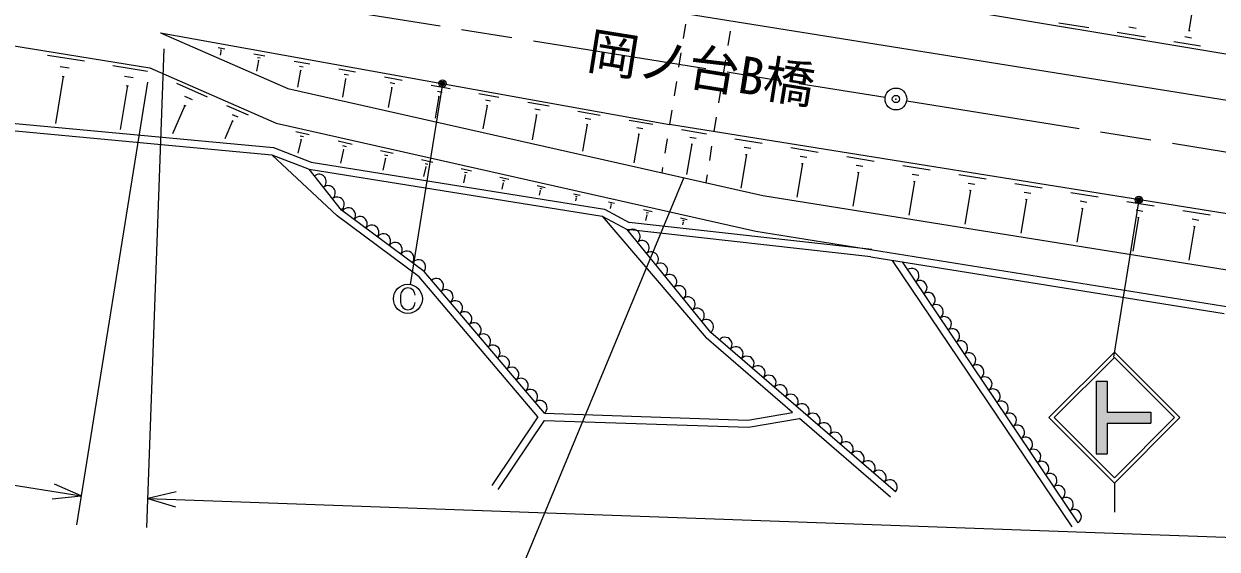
# Model space of a CAD drawing. Units: millimetres, scale not verified. Extents: x 0 to 700000, y -47500 to 447500.
# Drawn here: x 301185 to 383240, y 239504 to 275653 of the extents above; entities that cross this region are included whole.
import ezdxf
from ezdxf.enums import TextEntityAlignment as Align

# ---------------------------------------------------------------- set-up
doc = ezdxf.new("R2010")
doc.units = ezdxf.units.MM
doc.header["$LTSCALE"] = 1000
doc.header["$PDMODE"] = 32
doc.header["$PDSIZE"] = 500
doc.linetypes.add('CHAIN', pattern=[18.5, 12, -1.5, 3.5, -1.5])
doc.layers.add('作業ﾚｲﾔ1', color=7, linetype='Continuous', lineweight=25)
doc.layers.add('作業ﾚｲﾔ3', color=7, linetype='Continuous', lineweight=13)
doc.styles.add('ＭＳ ゴシック', font='')
doc.styles.get('ＭＳ ゴシック').set_extended_font_data('MS Gothic')

msp = doc.modelspace()

# ---------------------------------------------------------------- hatches: boundary and pattern name
at = {"layer": '作業ﾚｲﾔ1'}
msp.add_hatch(color=256, dxfattribs=at).paths.add_polyline_path([(374922, 251055), (375672, 251055), (375672, 248930), (378672, 248930), (378672, 248180), (375672, 248180), (375672, 246055), (374922, 246055)])

# ---------------------------------------------------------------- linework, layer by layer
for p, q in [((227859, 285787), (309847, 272635)), ((381323, 275197), (381684, 277388)), ((362230, 277195), (386891, 273089)), ((386392, 269977), (346798, 276329)), ((372354, 275734), (374426, 275393)), ((310584, 275042), (319327, 271196)), ((310584, 275042), (345578, 268726)), ((346687, 275637), (346529, 274650)), ((349748, 275146), (349590, 274159)), ((376368, 275073), (378316, 274753)), ((377178, 275440), (377665, 275360)), ((381266, 275206), (381380, 275187)), ((380259, 274433), (382087, 274132)), ((381020, 274777), (381477, 274702)), ((302819, 273509), (305363, 273101)), ((314544, 274017), (315000, 273937)), ((314732, 273749), (314688, 273502)), ((314695, 273873), (314809, 273853)), ((314718, 273752), (314746, 273747)), ((316998, 273584), (317754, 273451)), ((317248, 273345), (317437, 273312)), ((346370, 273663), (346212, 272675)), ((303671, 272720), (304307, 272618)), ((307296, 272791), (309693, 272406)), ((309847, 272635), (318542, 268810)), ((317309, 273140), (317179, 272406)), ((317285, 273144), (317333, 273135)), ((319769, 273095), (320853, 272903)), ((320216, 272457), (320011, 271298)), ((320128, 272752), (320399, 272704)), ((320182, 272463), (320249, 272451)), ((322835, 272553), (323991, 272349)), ((349431, 273172), (349273, 272184)), ((303887, 272033), (303368, 268794)), ((303808, 272046), (303967, 272020)), ((308099, 272047), (308698, 271951)), ((323311, 271874), (323087, 270606)), ((323218, 272188), (323506, 272137)), ((323275, 271880), (323347, 271867)), ((325974, 271999), (327202, 271782)), ((326380, 271611), (326687, 271557)), ((346054, 271688), (345895, 270701)), ((308302, 271400), (307817, 268377)), ((308227, 271412), (308377, 271388)), ((311670, 271560), (313781, 270631)), ((319327, 271196), (352002, 263847)), ((326479, 271277), (326236, 269898)), ((326441, 271284), (326518, 271270)), ((329946, 271395), (327753, 257720)), ((329186, 271432), (330488, 271202)), ((329617, 271020), (329942, 270963)), ((332473, 270852), (333852, 270608)), ((349115, 271197), (348956, 270210)), ((312261, 270039), (311399, 268080)), ((312195, 270068), (312327, 270010)), ((312229, 270684), (312757, 270451)), ((315124, 270041), (316609, 269387)), ((329722, 270666), (329459, 269173)), ((329681, 270673), (329763, 270658)), ((333041, 270040), (332757, 268432)), ((332930, 270415), (333274, 270355)), ((332998, 270048), (333084, 270033)), ((335838, 270257), (337296, 270000)), ((295972, 269237), (318342, 267141)), ((315517, 269424), (315889, 269261)), ((336438, 269400), (336133, 267672)), ((336320, 269796), (336685, 269732)), ((336393, 269408), (336484, 269392)), ((339282, 269649), (340820, 269378)), ((339791, 269163), (340175, 269095)), ((345737, 269713), (345578, 268726)), ((348798, 269222), (348639, 268235)), ((295790, 268751), (318226, 266649)), ((315540, 268971), (314999, 267741)), ((315493, 268992), (315586, 268951)), ((318542, 268810), (351529, 261391)), ((339915, 268745), (339588, 266895)), ((339867, 268753), (339963, 268736)), ((342807, 269027), (344427, 268741)), ((343343, 268515), (343748, 268443)), ((385172, 262374), (345578, 268726)), ((346415, 268390), (348118, 268089)), ((319894, 268250), (320804, 268045)), ((320247, 267693), (320034, 266748)), ((320184, 267946), (320412, 267895)), ((320218, 267699), (320275, 267687)), ((322789, 267599), (323764, 267380)), ((343474, 268074), (343125, 266099)), ((343423, 268083), (343524, 268065)), ((345420, 267738), (345262, 266751)), ((346978, 267851), (347404, 267776)), ((350079, 267751), (351955, 267450)), ((318342, 267141), (320945, 266129)), ((323167, 267002), (322955, 266058)), ((323100, 267273), (323343, 267218)), ((323136, 267009), (323197, 266995)), ((325700, 266944), (326584, 266745)), ((347116, 267388), (346745, 265285)), ((347063, 267397), (347169, 267378)), ((348481, 267247), (348323, 266260)), ((350707, 267169), (351176, 267094)), ((353930, 267133), (355806, 266832)), ((318226, 266649), (320813, 265643)), ((322732, 262441), (318226, 266649)), ((320945, 266129), (341116, 262889)), ((326042, 266403), (325860, 265592)), ((325982, 266649), (326203, 266599)), ((326015, 266409), (326070, 266397)), ((328521, 266310), (329318, 266130)), ((328775, 266043), (328974, 265998)), ((350867, 266662), (350494, 264342)), ((350808, 266672), (350925, 266653)), ((354717, 266045), (354345, 263724)), ((354558, 266551), (355027, 266476)), ((354659, 266054), (354776, 266035)), ((357781, 266515), (359657, 266214)), ((358409, 265933), (358878, 265858)), ((361631, 265898), (363507, 265597)), ((320813, 265643), (340955, 262409)), ((323030, 262842), (320813, 265643)), ((328830, 265822), (328677, 265140)), ((328805, 265827), (328855, 265816)), ((331257, 265694), (331968, 265534)), ((331533, 265258), (331407, 264701)), ((331484, 265456), (331661, 265416)), ((331510, 265263), (331555, 265253)), ((333909, 265098), (334538, 264956)), ((345103, 265764), (345047, 265411)), ((348164, 265273), (348077, 264730)), ((358568, 265427), (358196, 263106)), ((358510, 265436), (358627, 265417)), ((362260, 265316), (362729, 265240)), ((365482, 265280), (367358, 264979)), ((334152, 264712), (334054, 264276)), ((334109, 264887), (334266, 264852)), ((334133, 264717), (334172, 264708)), ((336479, 264520), (337029, 264396)), ((336654, 264336), (336792, 264305)), ((362419, 264809), (362047, 262489)), ((362360, 264818), (362478, 264800)), ((366110, 264698), (366579, 264623)), ((369333, 264662), (371209, 264361)), ((336692, 264183), (336620, 263864)), ((336675, 264187), (336709, 264179)), ((338971, 263959), (339443, 263853)), ((339154, 263670), (339108, 263464)), ((339122, 263801), (339240, 263775)), ((339140, 263673), (339169, 263667)), ((341387, 263416), (341809, 263321)), ((352002, 263847), (384499, 258634)), ((366270, 264191), (365897, 261871)), ((366211, 264201), (366328, 264182)), ((370120, 263574), (369748, 261253)), ((369961, 264080), (370430, 264005)), ((370062, 263583), (370179, 263564)), ((373184, 264044), (375060, 263743)), ((373812, 263463), (374281, 263387)), ((377832, 263400), (376117, 252711)), ((377034, 263427), (378910, 263126)), ((328712, 258621), (323030, 262842)), ((341116, 262889), (342816, 261987)), ((341551, 263158), (341505, 262956)), ((341522, 263275), (341627, 263251)), ((341538, 263160), (341564, 263155)), ((343789, 262875), (344397, 262739)), ((343983, 262672), (344135, 262638)), ((373971, 262956), (373599, 260636)), ((373913, 262965), (374030, 262947)), ((377663, 262845), (378132, 262770)), ((380885, 262809), (382761, 262508)), ((328368, 258254), (322732, 262441)), ((340955, 262409), (342664, 261502)), ((340955, 262409), (348097, 254043)), ((359490, 260114), (342816, 261987)), ((344025, 262503), (343937, 262111)), ((344006, 262507), (344044, 262499)), ((346332, 262304), (346801, 262198)), ((346514, 262016), (346471, 261827)), ((346481, 262147), (346599, 262120)), ((346499, 262020), (346528, 262013)), ((377822, 262338), (377450, 260018)), ((377763, 262348), (377881, 262329)), ((381514, 262227), (381983, 262152)), ((348423, 254421), (342664, 261502)), ((359422, 259618), (342664, 261501)), ((351529, 261391), (384174, 256154)), ((381673, 261721), (381301, 259400)), ((381614, 261730), (381731, 261711)), ((359422, 259618), (383718, 255721)), ((373269, 241039), (360923, 259378)), ((336985, 248853), (328712, 258621)), ((373684, 241318), (361598, 259269)), ((336537, 248608), (328368, 258254)), ((327094, 256982), (327094, 256482)), ((361115, 243454), (348423, 254421)), ((354038, 248909), (348097, 254043)), ((371672, 248555), (376172, 253055)), ((380672, 248555), (376172, 253055)), ((372026, 248556), (376172, 252702)), ((380319, 248555), (376172, 252702)), ((374922, 251055), (374922, 246055)), ((374922, 251055), (375672, 251055)), ((375672, 251055), (375672, 248930)), ((336985, 248853), (350974, 248390)), ((350974, 248390), (354038, 248909)), ((375672, 248930), (378672, 248930)), ((378672, 248930), (378672, 248180)), ((336537, 248608), (333372, 243884)), ((336968, 248353), (333788, 243605)), ((336968, 248353), (351008, 247888)), ((351008, 247888), (354529, 248485)), ((360789, 243076), (354529, 248485)), ((371673, 248555), (376172, 244055)), ((372026, 248556), (376172, 244409)), ((375672, 248180), (378672, 248180)), ((375672, 248180), (375672, 246055)), ((376172, 244055), (380672, 248555)), ((376172, 244409), (380319, 248555)), ((374922, 246055), (375672, 246055)), ((376173, 244055), (376173, 242055))]:
    msp.add_line(p, q, dxfattribs=at)
at = {"layer": '作業ﾚｲﾔ1', "linetype": 'CHAIN', "lineweight": 13}
for p, q in [((263156, 286201), (360413, 270600)), ((361894, 270362), (385838, 266521))]:
    msp.add_line(p, q, dxfattribs=at)
at = {"layer": '作業ﾚｲﾔ1', "lineweight": 13}
for p, q in [((310817, 273924), (309628, 240997)), ((309688, 271647), (304802, 241187)), ((268064, 249106), (305119, 243162)), ((305119, 243162), (303293, 243979)), ((303129, 242956), (305119, 243162)), ((311649, 243444), (309700, 242996)), ((309700, 242996), (486491, 236612)), ((309700, 242996), (311612, 242409))]:
    msp.add_line(p, q, dxfattribs=at)
at = {"layer": '作業ﾚｲﾔ1'}
for centre, radius in [((329970, 271543), 150), ((329970, 271543), 120), ((329970, 271543), 90), ((329970, 271543), 60), ((329970, 271543), 30), ((361153, 270481), 750), ((377855, 263548), 150), ((377855, 263548), 120), ((377855, 263548), 90), ((377855, 263548), 60), ((377855, 263548), 30), ((327594, 256732), 1000)]:
    msp.add_circle(centre, radius, dxfattribs=at)
for centre, start, end in [((321478, 264803), 308.35609, 128.35609), ((322099, 264019), 308.35609, 128.35609), ((322719, 263234), 308.35609, 128.35609), ((323494, 262497), 323.39293, 143.39293), ((324297, 261901), 323.39293, 143.39293), ((325100, 261304), 323.39293, 143.39293), ((325903, 260708), 323.39293, 143.39293), ((343060, 261015), 309.12549, 129.12549), ((326705, 260112), 323.39293, 143.39293), ((343691, 260239), 309.12549, 129.12549), ((327508, 259515), 323.39293, 143.39293), ((328311, 258919), 323.39293, 143.39293), ((344322, 259464), 309.12549, 129.12549), ((344953, 258688), 309.12549, 129.12549), ((362235, 258324), 303.9501, 123.9501), ((329553, 257628), 310.26132, 130.26132), ((345584, 257912), 309.12549, 129.12549), ((362793, 257494), 303.9501, 123.9501), ((327594, 256982), 0, 180), ((330199, 256865), 310.26132, 130.26132), ((346215, 257136), 309.12549, 129.12549), ((346846, 256361), 309.12549, 129.12549), ((363352, 256664), 303.9501, 123.9501), ((327594, 256482), 180, 0), ((330845, 256102), 310.26132, 130.26132), ((347477, 255585), 309.12549, 129.12549), ((363910, 255835), 303.9501, 123.9501), ((331492, 255339), 310.26132, 130.26132), ((348108, 254809), 309.12549, 129.12549), ((364469, 255005), 303.9501, 123.9501), ((332138, 254576), 310.26132, 130.26132), ((365027, 254176), 303.9501, 123.9501), ((332784, 253813), 310.26132, 130.26132), ((333430, 253050), 310.26132, 130.26132), ((349387, 253588), 319.17044, 139.17044), ((365586, 253346), 303.9501, 123.9501), ((334077, 252287), 310.26132, 130.26132), ((350144, 252935), 319.17044, 139.17044), ((350901, 252281), 319.17044, 139.17044), ((366144, 252517), 303.9501, 123.9501), ((334723, 251524), 310.26132, 130.26132), ((351657, 251627), 319.17044, 139.17044), ((366703, 251687), 303.9501, 123.9501), ((335369, 250761), 310.26132, 130.26132), ((352414, 250973), 319.17044, 139.17044), ((367261, 250858), 303.9501, 123.9501), ((336016, 249997), 310.26132, 130.26132), ((353171, 250319), 319.17044, 139.17044), ((367820, 250028), 303.9501, 123.9501), ((336662, 249234), 310.26132, 130.26132), ((353927, 249665), 319.17044, 139.17044), ((354684, 249012), 319.17044, 139.17044), ((368378, 249199), 303.9501, 123.9501), ((355441, 248358), 319.17044, 139.17044), ((368937, 248369), 303.9501, 123.9501), ((356197, 247704), 319.17044, 139.17044), ((369495, 247540), 303.9501, 123.9501), ((356954, 247050), 319.17044, 139.17044), ((370054, 246710), 303.9501, 123.9501), ((357710, 246396), 319.17044, 139.17044), ((358467, 245743), 319.17044, 139.17044), ((370612, 245881), 303.9501, 123.9501), ((359224, 245089), 319.17044, 139.17044), ((371171, 245051), 303.9501, 123.9501), ((359980, 244435), 319.17044, 139.17044), ((371729, 244222), 303.9501, 123.9501), ((360737, 243781), 319.17044, 139.17044), ((372287, 243392), 303.9501, 123.9501), ((372846, 242563), 303.9501, 123.9501), ((373404, 241733), 303.9501, 123.9501)]:
    msp.add_arc(centre, 500, start, end, dxfattribs=at)
for p in [(329970, 271543), (361153, 270481), (377855, 263548)]:
    msp.add_point(p, dxfattribs=at)
at = {"layer": '作業ﾚｲﾔ3'}
msp.add_line((346562, 265070), (333789, 234281), dxfattribs=at)

# ---------------------------------------------------------------- texts
at = {"layer": '作業ﾚｲﾔ1', "style": 'ＭＳ ゴシック'}
msp.add_text('岡ノ台B橋', height=2566, rotation=350.887, dxfattribs=at).set_placement((347774, 272627), align=Align.MIDDLE_CENTER)

doc.saveas('drawing.dxf')
